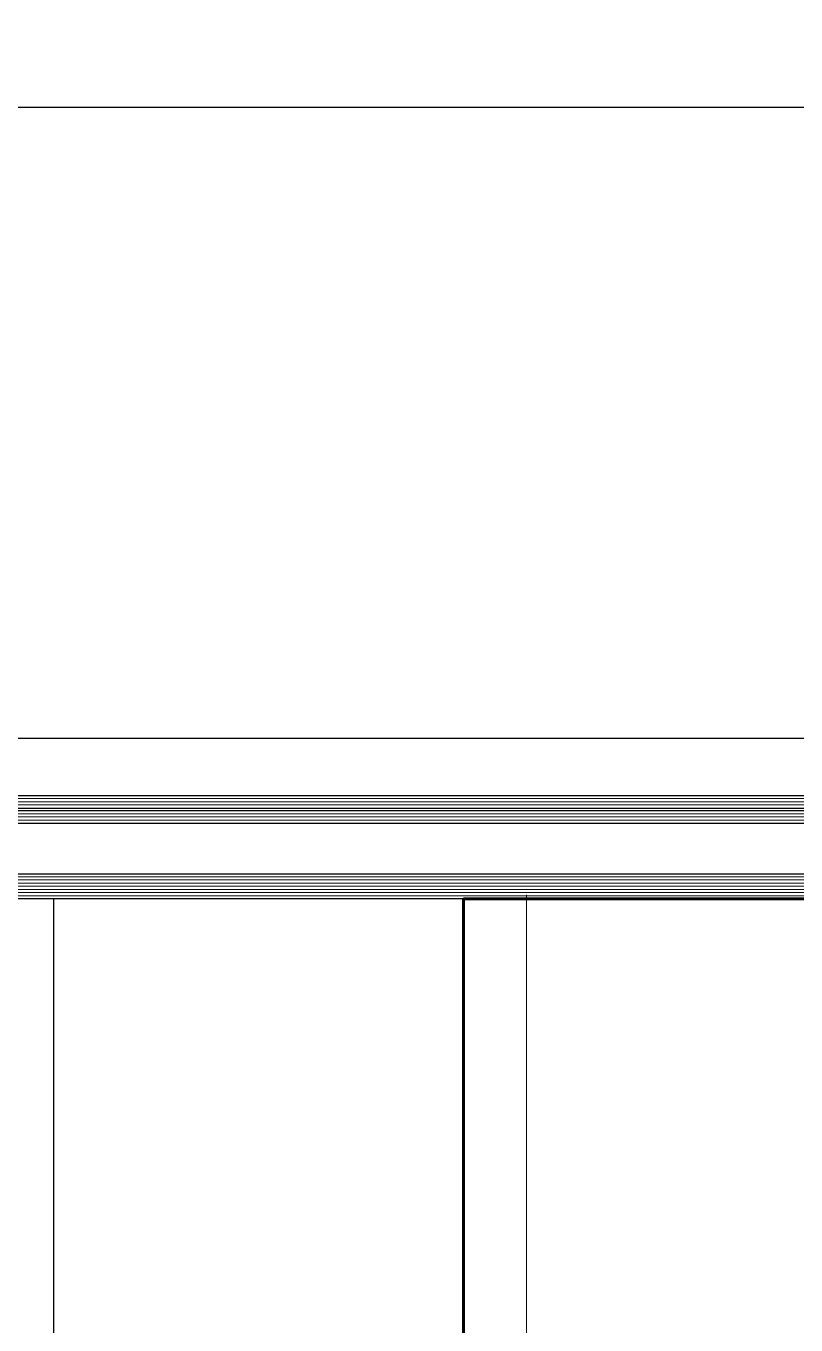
# Model space of a CAD drawing. Header units: centimetres. Extents: x -20963 to 233486, y -95276 to 159172.
# Drawn here: x 106535.31 to 106559.74, y 31734.73 to 31775.93 of the extents above; entities that cross this region are included whole.
import ezdxf

# ---------------------------------------------------------------- set-up
doc = ezdxf.new("R2010")
doc.units = ezdxf.units.CM
doc.header["$LTSCALE"] = 10
doc.header["$MEASUREMENT"] = 0
doc.linetypes.add('DASHDOT2', pattern=[0.5, 0.25, -0.125, 0, -0.125])
for name, color, linetype in [('006 plans$0$$0$A-ELV-20', 11, 'Continuous'), ('006 plans$0$A-ELEV', 2, 'Continuous'), ('A-MA-DEMISE LINE', 10, 'DASHDOT2'), ('LP-DIMENSION_INT_100', 51, 'Continuous')]:
    doc.layers.add(name, color=color, linetype=linetype)
for name, color, linetype, lineweight in [('006 plans$0$$glazing$0$A-LIN-30', 2, 'Continuous', 30), ('006 plans$0$$glazing$0$Glazing', 3, 'Continuous', 25), ('006 plans$0$$glazing$0$Hatch', 89, 'Continuous', 13), ('006 plans$0$A-DOOR', 5, 'Continuous', 13), ('006 plans$0$Handrail', 1, 'Continuous', 13), ('006 Slab Edge$0$A-SLB-EDG', 171, 'Continuous', 60)]:
    doc.layers.add(name, color=color, linetype=linetype, lineweight=lineweight)

# ---------------------------------------------------------------- blocks, each defined once
blk = doc.blocks.new('gfgf')
at = {"layer": '006 plans$0$$0$A-ELV-20'}
blk.add_line((390947, 245051.07), (402905.62, 245051.07), dxfattribs=at)
at = {"layer": '006 plans$0$$glazing$0$A-LIN-30', "color": 30}
for p, q in [((391448.38, 245051.07), (405447.39, 245051.07)), ((400198.47, 244851.03), (401867, 244851.03))]:
    blk.add_line(p, q, dxfattribs=at)
at = {"layer": '006 plans$0$$glazing$0$Glazing', "linetype": 'Continuous'}
for p, q in [((400178.73, 244832.8), (401885.74, 244832.8)), ((400178.73, 244832.8), (401885.74, 244832.8)), ((400178.73, 244828.8), (401885.74, 244828.8)), ((400178.73, 244828.8), (401885.74, 244828.8)), ((400178.73, 244828), (401885.74, 244828)), ((400178.73, 244828), (401885.74, 244828)), ((400178.73, 244824), (401885.74, 244824)), ((400178.73, 244824), (401885.74, 244824)), ((400178.73, 244808), (401885.74, 244808)), ((400178.73, 244808), (401885.74, 244808)), ((401885.74, 244800), (400178.73, 244800)), ((401885.74, 244800), (400178.73, 244800))]:
    blk.add_line(p, q, dxfattribs=at)
at = {"layer": '006 plans$0$$glazing$0$Hatch', "linetype": 'Continuous'}
for p, q in [((400177.73, 244831.8), (401886.74, 244831.8)), ((400177.73, 244831.8), (401886.74, 244831.8)), ((400177.73, 244830.8), (401886.74, 244830.8)), ((400177.73, 244830.8), (401886.74, 244830.8)), ((400177.73, 244829.8), (401886.74, 244829.8)), ((400177.73, 244829.8), (401886.74, 244829.8)), ((401886.74, 244827), (400177.73, 244827)), ((401886.74, 244827), (400177.73, 244827)), ((401886.74, 244826), (400177.73, 244826)), ((401886.74, 244826), (400177.73, 244826)), ((401886.74, 244825), (400177.73, 244825)), ((401886.74, 244825), (400177.73, 244825)), ((401886.74, 244807), (400177.73, 244807)), ((401886.74, 244807), (400177.73, 244807)), ((401886.74, 244806), (400177.73, 244806)), ((401886.74, 244806), (400177.73, 244806)), ((401886.74, 244805), (400177.73, 244805)), ((401886.74, 244805), (400177.73, 244805)), ((401886.74, 244804), (400177.73, 244804)), ((401886.74, 244804), (400177.73, 244804)), ((401886.74, 244803), (400177.73, 244803)), ((401886.74, 244803), (400177.73, 244803)), ((401886.74, 244802), (400177.73, 244802)), ((401886.74, 244802), (400177.73, 244802)), ((401886.74, 244801), (400177.73, 244801)), ((401886.74, 244801), (400177.73, 244801))]:
    blk.add_line(p, q, dxfattribs=at)
at = {"layer": '006 plans$0$A-DOOR'}
blk.add_lwpolyline([(406397.39, 246500), (406954.03, 246500), (406950.01, 244498.52), (405451.05, 244498.52), (405451.04, 244799.96), (391452.27, 244800)], dxfattribs=at)
at = {"layer": '006 plans$0$A-ELEV'}
blk.add_lwpolyline([(409947.39, 241340), (401427.39, 241340), (401427.39, 244800)], dxfattribs=at)
at = {"layer": '006 plans$0$Handrail', "color": 3}
blk.add_line((401577.41, 244801.3), (401577.41, 241590), dxfattribs=at)
at = {"layer": '006 Slab Edge$0$A-SLB-EDG'}
blk.add_lwpolyline([(409947.39, 241470), (401557.39, 241470), (401557.41, 244800), (405447.39, 244799.96), (405447.39, 244950), (406547.35, 244950), (406547.35, 245680), (409947.39, 245680)], dxfattribs=at)
blk = doc.blocks.new('PLAN')
at = {"layer": 'A-MA-DEMISE LINE', "color": 4, "xscale": 0.1, "yscale": 0.1, "zscale": 0.1}
blk.add_blockref('gfgf', (62317.381, 7268.244, 0), dxfattribs=at)

msp = doc.modelspace()

# ---------------------------------------------------------------- block references
at = {"layer": 'LP-DIMENSION_INT_100', "color": 2}
msp.add_blockref('PLAN', (4076.067, 0), dxfattribs=at)

doc.saveas('drawing.dxf')
